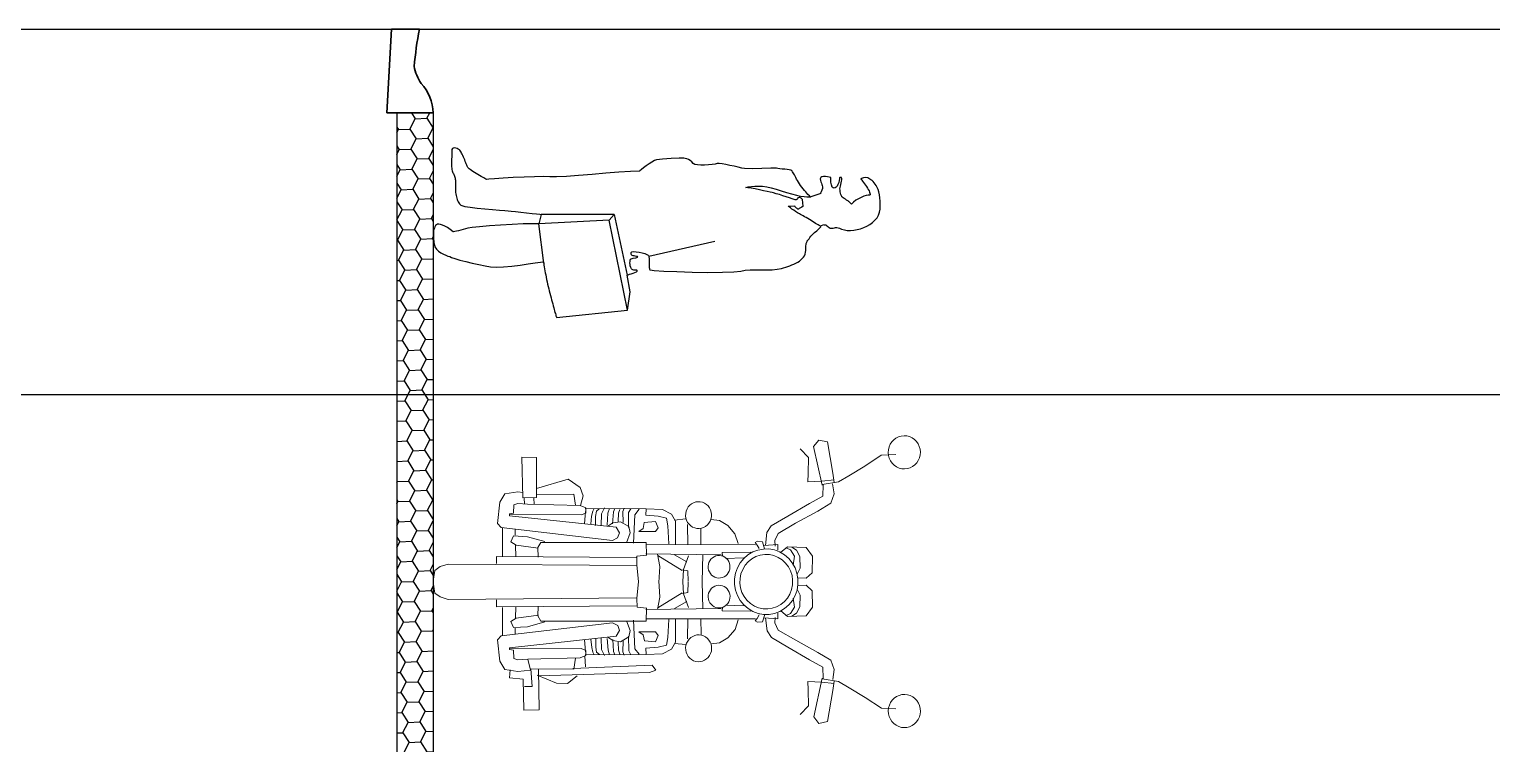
# Model space of a CAD drawing. Header units: inches. Extents: x 6322 to 85903, y -36042 to 7673.
# Drawn here: x 69972.5 to 70314.2, y -3664.1 to -3497.2 of the extents above; entities that cross this region are included whole.
import ezdxf

# ---------------------------------------------------------------- set-up
doc = ezdxf.new("R2010")
doc.units = ezdxf.units.IN
doc.header["$LTSCALE"] = 10
doc.linetypes.add('Amconstr', pattern=[9999, 9999, 0])
doc.layers.add('1_BIKE', color=1, linetype='Continuous', lineweight=0)
for name, color, linetype in [('1_HATCH', 8, 'Continuous'), ('1_LINE', 4, 'Continuous'), ('1_MAN', 7, 'Continuous'), ('CKS_PROPERTY LINE', 5, 'Continuous'), ('MS GATE', 1, 'Continuous')]:
    doc.layers.add(name, color=color, linetype=linetype)

# ---------------------------------------------------------------- blocks, each defined once
blk = doc.blocks.new('Mann15')
at = {"layer": '1_MAN'}
for p, q in [((304.24, 37.72), (303.71, 36.52)), ((317.06, 36.66), (315.59, 32.52)), ((291.38, -33.69), (297.55, -6.71)), ((269.31, -42.33), (276.83, -41.23)), ((276.83, -41.23), (283.62, -42.54)), ((308.47, -47.81), (308.47, -77.69)), ((306.13, -49.9), (304.56, -78.54)), ((288.47, -76.57), (304.56, -78.54))]:
    blk.add_line(p, q, dxfattribs=at)
at = {"layer": '1_MAN', "linetype": 'Continuous'}
for points in [[(304.18, 37.96), (304.24, 38.33), (304.16, 38.7), (303.95, 39.03), (303.66, 39.37), (303.36, 39.68), (303.1, 40.05), (302.89, 40.42), (302.81, 40.85), (302.82, 41.27), (302.86, 41.73), (302.97, 42.21), (303.04, 42.69), (303.05, 43.21), (302.97, 43.7), (302.77, 44.22), (302.37, 45.16), (302.09, 46.26), (301.94, 47.48), (301.94, 48.75), (302.03, 50.08), (302.27, 51.44), (302.61, 52.83), (303.06, 54.18), (303.64, 55.47), (304.34, 56.67), (305.15, 57.8), (306.05, 58.78), (307.04, 59.61), (308.15, 60.25), (309.34, 60.67), (310.65, 60.85), (312.35, 60.91), (313.89, 60.87), (315.28, 60.78), (316.52, 60.6), (317.64, 60.36), (318.6, 60.06), (319.47, 59.71), (320.22, 59.33), (320.88, 58.92), (321.41, 58.48), (321.89, 58.05), (322.3, 57.58), (322.62, 57.12), (322.92, 56.69), (323.15, 56.26), (323.35, 55.83), (323.48, 54.98), (323.34, 54.04), (323.11, 53.29), (322.98, 52.99), (322.92, 53.05), (322.71, 53.21), (322.42, 53.42), (322, 53.74), (321.52, 54.11), (320.99, 54.49), (320.42, 54.9), (319.82, 55.3), (319.23, 55.68), (318.63, 56.06), (318.09, 56.35), (317.58, 56.6), (317.13, 56.73), (316.77, 56.8), (316.49, 56.75), (316.34, 56.54)], [(316.34, 56.54), (316.32, 55.93), (316.15, 55.12), (315.86, 54.19), (315.41, 53.13), (314.87, 52.06), (314.24, 51.01), (313.49, 50.06), (312.68, 49.23), (312.85, 48.98), (313.03, 48.8), (313.21, 48.64), (313.33, 48.49), (313.45, 48.36), (313.57, 48.27), (313.65, 48.14), (313.71, 48.05), (313.8, 47.93), (314, 47.62), (314.3, 47.19), (314.62, 46.73), (314.97, 46.23), (315.27, 45.8), (315.5, 45.46), (315.65, 45.28), (315.8, 45.21), (316.1, 45.06), (316.55, 44.89), (317.12, 44.73), (317.72, 44.56), (318.33, 44.49), (318.9, 44.44), (319.42, 44.55), (320, 44.72), (320.67, 44.89), (321.37, 45.02), (322.04, 45.13), (322.65, 45.17), (323.1, 45.19), (323.44, 45.16), (323.53, 45.09), (323.52, 44.88), (323.52, 44.73), (323.51, 44.61), (323.51, 44.46), (323.48, 44.4), (323.39, 44.34), (323.23, 44.31), (323.05, 44.29), (322.87, 44.26), (322.66, 44.23), (322.47, 44.21), (322.29, 44.18), (321.44, 43.96), (320.67, 43.64), (320.03, 43.33), (319.57, 42.97), (319.25, 42.56), (319.15, 42.16), (319.26, 41.74), (319.62, 41.34), (319.8, 41.21), (320.13, 41.11), (320.55, 40.98), (321.06, 40.88), (321.64, 40.8), (322.24, 40.76), (322.85, 40.74), (323.49, 40.79), (323.6, 40.61), (323.74, 40.12), (323.85, 39.39), (323.92, 38.6), (323.9, 37.78), (323.76, 37.09), (323.48, 36.61), (323.02, 36.44), (322.32, 36.51), (321.75, 36.68), (321.21, 36.87), (320.7, 37.07), (320.22, 37.23), (319.67, 37.3), (319.1, 37.29), (318.4, 37.12), (317.72, 36.83), (317.17, 36.53)], [(303.62, 36.53), (303.74, 36.28), (303.92, 35.95), (304.16, 35.52), (304.47, 35.04), (304.8, 34.49), (305.16, 33.92), (305.53, 33.28), (305.92, 32.65), (306.35, 31.98), (306.74, 31.31), (307.13, 30.68), (307.5, 30.04), (307.86, 29.43), (308.16, 28.89), (308.47, 28.37), (308.68, 27.95), (309.1, 27.16), (309.62, 26.34), (310.13, 25.55), (310.65, 24.86), (311.1, 24.22), (311.5, 23.74), (311.74, 23.43), (311.83, 23.31), (311.92, 25.86), (311.86, 25.92), (311.68, 26.04), (311.44, 26.25), (311.19, 26.52), (310.95, 26.8), (310.77, 27.1), (310.71, 27.37), (310.77, 27.65), (310.95, 27.89), (311.1, 28.19), (311.29, 28.46), (311.47, 28.77), (311.62, 29.04), (311.74, 29.25), (311.8, 29.37), (311.83, 29.43), (314.56, 29.22), (314.59, 29.19), (314.71, 29.07), (314.86, 28.89), (315.04, 28.65), (315.19, 28.37), (315.32, 28.1), (315.35, 27.8), (315.29, 27.52), (315.17, 27.31), (314.98, 27.16), (314.8, 27.04), (314.65, 26.95), (314.53, 26.8), (314.44, 26.59), (314.47, 26.22), (314.56, 25.74), (314.8, 24.95), (315.17, 23.83), (315.59, 22.52), (316.07, 21.1), (316.53, 19.71), (316.92, 18.43), (317.26, 17.37), (317.41, 16.71), (317.56, 15.95), (317.8, 14.74), (318.13, 13.22), (318.5, 11.52), (318.86, 9.8), (319.17, 8.19), (319.38, 6.86), (319.5, 5.95), (319.68, 7.01), (319.83, 8.25), (319.95, 9.61), (320.01, 11.13), (319.95, 12.77), (319.74, 14.55), (319.35, 16.4), (318.77, 18.37), (318.07, 20.43), (317.44, 22.58), (316.86, 24.68), (316.35, 26.65), (315.95, 28.37), (315.71, 29.83), (315.59, 30.89), (315.62, 31.43), (315.65, 31.74), (315.59, 32.01), (315.53, 32.25), (315.5, 32.37), (315.62, 32.31), (315.98, 32.01), (316.62, 31.4), (317.62, 30.46), (318.26, 29.92), (318.89, 29.37), (319.56, 28.89), (320.26, 28.4), (320.92, 27.95), (321.62, 27.52), (322.29, 27.13), (322.92, 26.77), (323.53, 26.43), (324.1, 26.1), (324.62, 25.83), (325.1, 25.55), (325.5, 25.34), (325.83, 25.13), (326.1, 24.95), (326.26, 24.8), (326.47, 24.37), (326.62, 23.71), (326.77, 22.86), (326.89, 21.89), (326.98, 20.89), (327.07, 19.95), (327.16, 19.13), (327.29, 18.49), (327.35, 16.28), (327.19, 12.52), (327.07, 8.52), (327.19, 5.52), (327.41, 4.31), (327.74, 2.83), (328.1, 1.19), (328.47, -0.54), (328.8, -2.17), (329.07, -3.69), (329.22, -4.9), (329.19, -5.72), (329.04, -6.57), (328.89, -7.78), (328.71, -9.27), (328.62, -10.84), (328.56, -12.42), (328.65, -13.81), (328.89, -14.87), (329.29, -15.51), (329.95, -16.08), (330.47, -16.75), (330.86, -17.48), (331.13, -18.17), (331.32, -18.81), (331.44, -19.33), (331.5, -19.69), (331.5, -19.81), (331.44, -21.24), (331.29, -24.48), (331.07, -28.09), (330.77, -30.54), (330.44, -31.39), (329.86, -32.45), (329.1, -33.57), (328.29, -34.75), (327.5, -35.81), (326.8, -36.69), (326.32, -37.3), (326.13, -37.51), (326.01, -41.18), (325.71, -45.87), (325.29, -51.21), (324.83, -56.84), (324.38, -62.33), (324.01, -67.3), (323.8, -71.36), (323.83, -74.12), (323.92, -76.75), (323.83, -80.39), (323.68, -84.63), (323.47, -89.03), (323.23, -93.21), (322.98, -96.69), (322.83, -99.09), (322.77, -100), (322.8, -100.09), (322.92, -100.3), (323.13, -100.63), (323.38, -101.09), (323.68, -101.63), (324.01, -102.24), (324.41, -102.88), (324.8, -103.54), (325.19, -104.24), (325.62, -104.91), (326.01, -105.54), (326.41, -106.12), (326.77, -106.63), (327.1, -107.06), (327.38, -107.39), (327.62, -107.57), (327.86, -107.69), (328.19, -107.88), (328.59, -108.03), (329.07, -108.24), (329.59, -108.45), (330.13, -108.66), (330.71, -108.91), (331.32, -109.15), (331.89, -109.39), (332.47, -109.66), (333.01, -109.91), (333.53, -110.15), (333.95, -110.39), (334.35, -110.63), (334.65, -110.85), (334.86, -111.06), (335.16, -111.51), (335.41, -112.03), (335.56, -112.57), (335.62, -113.09), (335.56, -113.57), (335.35, -113.94), (334.95, -114.18), (334.35, -114.21), (333.95, -114.18), (333.5, -114.18), (332.95, -114.18), (332.41, -114.18), (331.8, -114.21), (331.16, -114.24), (330.5, -114.24), (329.83, -114.27), (329.19, -114.27), (328.53, -114.24), (327.92, -114.24), (327.32, -114.18), (326.77, -114.12), (326.29, -114), (325.86, -113.88), (325.5, -113.69), (325.16, -113.51), (324.83, -113.33), (324.44, -113.18), (324.07, -113.06), (323.65, -112.97), (323.26, -112.85), (322.83, -112.79), (322.44, -112.73), (322.01, -112.66), (321.62, -112.63), (321.23, -112.6), (320.86, -112.6), (320.53, -112.6), (320.2, -112.6), (319.89, -112.6), (319.62, -112.63), (319.1, -112.66), (318.53, -112.66), (317.98, -112.63), (317.38, -112.6), (316.8, -112.51), (316.23, -112.42), (315.68, -112.3), (315.1, -112.15), (314.59, -112), (314.07, -111.79), (313.62, -111.57), (313.19, -111.33), (312.83, -111.06), (312.5, -110.75), (312.23, -110.42), (312.04, -110.09), (311.71, -108.82), (311.38, -106.63), (311.04, -103.82), (310.74, -100.69), (310.47, -97.57), (310.23, -94.72), (310.04, -92.48), (309.92, -91.15), (309.8, -89.97), (309.62, -88.18), (309.38, -85.97), (309.1, -83.63), (308.86, -81.39), (308.68, -79.51), (308.53, -78.18), (308.47, -77.69), (304.56, -78.54), (304.62, -81.27), (304.56, -85.06), (304.35, -89.51), (304.07, -94.24), (303.74, -98.81), (303.38, -102.85), (303.04, -105.88), (302.77, -107.57), (302.53, -108.51), (302.28, -109.48), (302.04, -110.48), (301.8, -111.45), (301.62, -112.3), (301.47, -112.97), (301.35, -113.42), (301.31, -113.57), (302.25, -114.79), (303.04, -115.94), (303.65, -116.97), (304.1, -117.91), (304.38, -118.73), (304.5, -119.42), (304.47, -120), (304.25, -120.42), (303.89, -120.79), (303.44, -121.06), (302.89, -121.3), (302.32, -121.48), (301.68, -121.6), (300.98, -121.67), (300.28, -121.7), (299.59, -121.7), (298.89, -121.67), (298.19, -121.63), (297.56, -121.54), (296.92, -121.45), (296.38, -121.36), (295.89, -121.27), (295.5, -121.15), (295.19, -121.06), (294.22, -120.48), (293.41, -119.67), (292.74, -118.66), (292.16, -117.6), (291.74, -116.6), (291.44, -115.76), (291.25, -115.15), (291.19, -114.94), (290.86, -114.33), (290.37, -112.91), (289.8, -110.88), (289.16, -108.45), (288.53, -105.79), (287.92, -103.09), (287.38, -100.54), (286.98, -98.33), (286.83, -95.97), (286.98, -93), (287.28, -89.66), (287.74, -86.21), (288.22, -82.94), (288.65, -80.09), (288.98, -77.91), (289.1, -76.63), (288.47, -76.57), (287.77, -76.51), (287.04, -76.39), (286.25, -76.3), (285.44, -76.15), (284.59, -76), (283.71, -75.81), (282.8, -75.63), (281.89, -75.45), (280.95, -75.24), (280.01, -75.03), (279.04, -74.78), (278.1, -74.57), (277.16, -74.33), (276.22, -74.09), (275.28, -73.84), (274.4, -73.6), (273.53, -73.39), (272.68, -73.15), (271.86, -72.93), (271.07, -72.72), (270.34, -72.51), (269.65, -72.33), (269.01, -72.15), (268.43, -72), (267.92, -71.84), (267.46, -71.69), (267.07, -71.6), (266.77, -71.51), (266.56, -71.45), (266.43, -71.39), (266.37, -71.39), (269.31, -42.33), (306.13, -49.9), (308.47, -47.81), (283.62, -42.54), (283.8, -42.15), (283.98, -41.54), (284.19, -40.81), (284.41, -40.02), (284.65, -39.3), (284.92, -38.72), (285.22, -38.42), (285.53, -38.45), (285.65, -38.6), (285.68, -38.84), (285.68, -39.14), (285.68, -39.48), (285.71, -39.84), (285.77, -40.17), (285.95, -40.48), (286.25, -40.75), (286.8, -41.02), (287.41, -41.21), (288.04, -41.33), (288.68, -41.36), (289.22, -41.33), (289.74, -41.24), (290.1, -41.08), (290.35, -40.87), (290.59, -40.05), (290.77, -38.96), (290.95, -38.2), (291.19, -38.33), (291.31, -38.75), (291.41, -39.21), (291.47, -39.69), (291.56, -40.11), (291.71, -40.48), (291.95, -40.75), (292.35, -40.9), (292.89, -40.87), (293.19, -40.54), (293.28, -39.81), (293.22, -38.81), (293.04, -37.63), (292.77, -36.42), (292.47, -35.33), (292.13, -34.45), (291.83, -33.93), (291.65, -33.81), (291.38, -33.69), (291.04, -33.63), (290.65, -33.57), (290.19, -33.54), (289.71, -33.54), (289.19, -33.51), (288.68, -33.51), (288.16, -33.51), (287.68, -33.51), (287.19, -33.48), (286.77, -33.45), (286.41, -33.42), (286.1, -33.33), (285.86, -33.24), (285.74, -33.08), (285.56, -31.42), (285.31, -27.57), (285.07, -22.14), (284.89, -15.9), (284.77, -9.48), (284.8, -3.57), (284.95, 1.13), (285.31, 3.95), (285.68, 5.77), (285.83, 7.8), (285.86, 9.98), (285.83, 12.28), (285.8, 14.55), (285.86, 16.74), (286.01, 18.77), (286.37, 20.58), (286.62, 21.43), (286.89, 22.28), (287.16, 23.13), (287.47, 24.01), (287.8, 24.83), (288.13, 25.65), (288.53, 26.43), (288.95, 27.19), (289.41, 27.89), (289.89, 28.49), (290.41, 29.07), (290.98, 29.55), (291.59, 29.92), (292.25, 30.22), (292.98, 30.4), (293.74, 30.46), (294.47, 30.46), (295.1, 30.49), (295.65, 30.56), (296.13, 30.62), (296.53, 30.68), (296.86, 30.77), (297.13, 30.89), (297.38, 31.01), (297.59, 31.13), (297.8, 31.25), (297.95, 31.4), (298.13, 31.52), (298.32, 31.68), (298.5, 31.86), (298.74, 32.01), (298.98, 32.16), (299.59, 32.62), (300.28, 33.31), (301.01, 34.1), (301.74, 34.95), (302.41, 35.71), (302.95, 36.28), (303.38, 36.59), (303.62, 36.53)]]:
    blk.add_lwpolyline(points, dxfattribs=at)
blk = doc.blocks.new('A$C4BD675BE')
at = {"layer": '1_BIKE', "linetype": 'Continuous'}
for p, q in [((16.7, 1413.9), (10.8, 1408)), ((23.6, 1418.7), (16.7, 1413.9)), ((31.2, 1422.3), (23.6, 1418.7)), ((39.3, 1424.6), (31.2, 1422.3)), ((47.7, 1425.4), (39.3, 1424.6)), ((56.2, 1424.8), (47.7, 1425.4)), ((64.4, 1422.9), (56.2, 1424.8)), ((72.1, 1419.5), (64.4, 1422.9)), ((79.1, 1414.9), (72.1, 1419.5)), ((85.2, 1409.2), (79.1, 1414.9)), ((768.6, 1408.9), (774.7, 1414.6)), ((774.7, 1414.6), (781.7, 1419.1)), ((781.7, 1419.1), (789.4, 1422.5)), ((789.4, 1422.5), (797.6, 1424.5)), ((797.6, 1424.5), (806.1, 1425)), ((806.1, 1425), (814.5, 1424.2)), ((814.5, 1424.2), (822.6, 1421.9)), ((822.6, 1421.9), (830.3, 1418.3)), ((830.3, 1418.3), (837.1, 1413.5)), ((837.1, 1413.5), (843, 1407.6)), ((0.6, 1385.8), (0, 1377.6)), ((0, 1377.6), (0.9, 1369.4)), ((2.6, 1393.7), (0.6, 1385.8)), ((0.9, 1369.4), (3.2, 1361.6)), ((6.1, 1401.2), (2.6, 1393.7)), ((10.8, 1408), (6.1, 1401.2)), ((90.2, 1402.6), (85.2, 1409.2)), ((93.9, 1395.2), (90.2, 1402.6)), ((96.2, 1387.3), (93.9, 1395.2)), ((94.4, 1363), (96.5, 1371)), ((97.1, 1379.2), (96.2, 1387.3)), ((96.5, 1371), (97.1, 1379.2)), ((756.7, 1378.8), (757.6, 1387)), ((757.3, 1370.6), (756.7, 1378.8)), ((759.4, 1362.7), (757.3, 1370.6)), ((757.6, 1387), (759.9, 1394.9)), ((759.9, 1394.9), (763.6, 1402.2)), ((763.6, 1402.2), (768.6, 1408.9)), ((843, 1407.6), (847.7, 1400.8)), ((847.7, 1400.8), (851.2, 1393.3)), ((852.9, 1369), (850.6, 1361.1)), ((851.2, 1393.3), (853.2, 1385.3)), ((853.8, 1377.2), (852.9, 1369)), ((853.2, 1385.3), (853.8, 1377.2)), ((3.2, 1361.6), (6.9, 1354.2)), ((6.9, 1354.2), (11.9, 1347.5)), ((11.9, 1347.5), (18, 1341.8)), ((18, 1341.8), (25, 1337.3)), ((25, 1337.3), (32.7, 1333.9)), ((32.7, 1333.9), (40.9, 1331.9)), ((40.9, 1331.9), (49.4, 1331.3)), ((49.4, 1331.3), (57.8, 1332.2)), ((55, 1353.5), (57, 1311.1)), ((57.8, 1332.2), (65.9, 1334.4)), ((65.9, 1334.4), (73.5, 1338)), ((73.5, 1338), (80.4, 1342.8)), ((80.4, 1342.8), (86.3, 1348.7)), ((86.3, 1348.7), (91, 1355.5)), ((91, 1355.5), (94.4, 1363)), ((762.8, 1355.2), (759.4, 1362.7)), ((767.5, 1348.4), (762.8, 1355.2)), ((773.4, 1342.5), (767.5, 1348.4)), ((780.3, 1337.7), (773.4, 1342.5)), ((787.9, 1334.1), (780.3, 1337.7)), ((796, 1331.8), (787.9, 1334.1)), ((804.4, 1330.9), (796, 1331.8)), ((798.8, 1353.1), (796.8, 1310.7)), ((812.9, 1331.5), (804.4, 1330.9)), ((821.1, 1333.5), (812.9, 1331.5)), ((828.8, 1336.8), (821.1, 1333.5)), ((835.8, 1341.4), (828.8, 1336.8)), ((841.9, 1347.1), (835.8, 1341.4)), ((846.9, 1353.7), (841.9, 1347.1)), ((850.6, 1361.1), (846.9, 1353.7)), ((57, 1311.1), (88.6, 1263.3)), ((796.8, 1310.7), (765.2, 1262.9)), ((88.6, 1263.3), (116.8, 1216.6)), ((765.2, 1262.9), (737, 1216.2)), ((116.8, 1216.6), (135.3, 1185.8)), ((737, 1216.2), (718.5, 1185.5)), ((109, 1168.9), (18.2, 1153.4)), ((136.3, 1173.1), (109, 1168.9)), ((128.7, 1173.1), (132.9, 1137)), ((135.3, 1185.8), (142.8, 1138.1)), ((140.7, 1168.8), (170.2, 1172.9)), ((170.2, 1172.9), (197.5, 1163.3)), ((197.5, 1163.3), (220.3, 1125)), ((656.3, 1163), (633.5, 1124.8)), ((683.6, 1172.6), (656.3, 1163)), ((713.1, 1168.5), (683.6, 1172.6)), ((718.5, 1185.5), (711.1, 1137.8)), ((717.5, 1172.7), (744.8, 1168.6)), ((725.1, 1172.8), (720.9, 1136.7)), ((744.8, 1168.6), (835.6, 1153)), ((18.2, 1153.4), (12.6, 1128)), ((12.6, 1128), (31.2, 1113.1)), ((31.2, 1113.1), (144.9, 1138.1)), ((132.9, 1137), (134.9, 1095.7)), ((143.9, 1141.2), (176.6, 1140.1)), ((176.6, 1140.1), (198.4, 1100.8)), ((220.3, 1125), (256.1, 1060.3)), ((633.5, 1124.8), (597.7, 1060.1)), ((677.2, 1139.8), (655.4, 1100.5)), ((709.9, 1140.9), (677.2, 1139.8)), ((822.6, 1112.7), (708.9, 1137.8)), ((720.9, 1136.7), (718.9, 1095.4)), ((841.2, 1127.6), (822.6, 1112.7)), ((835.6, 1153), (841.2, 1127.6)), ((63.9, 1098.1), (38.7, 1073.9)), ((110.9, 1096.9), (63.9, 1098.1)), ((134.9, 1095.7), (110.9, 1096.9)), ((198.4, 1100.8), (235.3, 1037.1)), ((327.3, 1090.7), (324.9, 1036.7)), ((352.5, 1109.7), (327.3, 1090.7)), ((353.5, 1072.6), (334.9, 1063.1)), ((400.6, 1108.4), (352.5, 1109.7)), ((387.4, 1073.5), (353.5, 1072.6)), ((404.8, 1065), (387.4, 1073.5)), ((417, 1091.4), (400.6, 1108.4)), ((415.8, 1067.1), (417, 1091.4)), ((436.9, 1091.4), (453.2, 1108.4)), ((438, 1067), (436.9, 1091.4)), ((449, 1065), (466.4, 1073.5)), ((453.2, 1108.4), (501.3, 1109.6)), ((466.4, 1073.5), (500.3, 1072.5)), ((500.3, 1072.5), (518.9, 1063)), ((501.3, 1109.6), (526.5, 1090.6)), ((526.5, 1090.6), (528.9, 1036.6)), ((655.4, 1100.5), (618.5, 1036.9)), ((718.9, 1095.4), (742.9, 1096.5)), ((742.9, 1096.5), (789.9, 1097.7)), ((789.9, 1097.7), (815.1, 1073.5)), ((235.3, 1037.1), (263.5, 989.3)), ((256.1, 1060.3), (285.5, 1009.3)), ((324.9, 1036.7), (341.2, 1016.5)), ((334.9, 1063.1), (326.1, 1049.4)), ((333.7, 1045.1), (329.3, 1034.6)), ((352.3, 1056.7), (333.7, 1045.1)), ((348.4, 1027.9), (340, 1013.8)), ((359.1, 1040.3), (348.4, 1027.9)), ((378.6, 1053.4), (352.3, 1056.7)), ((372, 1050.7), (359.1, 1040.3)), ((360.1, 1016.6), (368.6, 1027.2)), ((368.6, 1027.2), (379, 1036.2)), ((386.5, 1058.7), (372, 1050.7)), ((379, 1036.2), (390.8, 1043.3)), ((402.2, 1064.2), (386.5, 1058.7)), ((390.8, 1043.3), (403.7, 1048.3)), ((418.7, 1067), (402.2, 1064.2)), ((403.7, 1048.3), (417.3, 1051.1)), ((417.3, 1051.1), (431.2, 1051.5)), ((435.4, 1067), (418.7, 1067)), ((431.2, 1051.5), (445, 1049.6)), ((451.9, 1064.1), (435.4, 1067)), ((445, 1049.6), (458.2, 1045.4)), ((467.6, 1058.5), (451.9, 1064.1)), ((458.2, 1045.4), (470.5, 1039.1)), ((482.1, 1050.4), (467.6, 1058.5)), ((470.5, 1039.1), (481.4, 1030.7)), ((475.3, 1053.4), (501.5, 1056.6)), ((481.4, 1030.7), (490.7, 1020.7)), ((494.9, 1039.9), (482.1, 1050.4)), ((505.6, 1027.5), (494.9, 1039.9)), ((501.5, 1056.6), (520.1, 1045)), ((514, 1013.4), (505.6, 1027.5)), ((528.9, 1036.6), (512.6, 1016.4)), ((518.9, 1063), (527.7, 1049.3)), ((520.1, 1045), (524.5, 1034.5)), ((597.7, 1060.1), (568.3, 1009.2)), ((618.5, 1036.9), (590.3, 989.1)), ((263.5, 989.3), (283.2, 976.5)), ((285.5, 1009.3), (306.2, 999.7)), ((306.2, 999.7), (322.6, 1000.7)), ((334.7, 1008.1), (318.3, 1008.1)), ((318.3, 1008.1), (321.4, 966.8)), ((334.2, 998.6), (331.3, 982.7)), ((340, 1013.8), (334.2, 998.6)), ((347.2, 978.6), (349.2, 991.9)), ((349.2, 991.9), (353.5, 1004.7)), ((353.5, 1004.7), (360.1, 1016.6)), ((490.7, 1020.7), (498.1, 1009.3)), ((498.1, 1009.3), (503.3, 996.8)), ((503.3, 996.8), (506.1, 983.6)), ((519.7, 998.2), (514, 1013.4)), ((519.1, 1008), (535.5, 1008)), ((522.6, 982.2), (519.7, 998.2)), ((547.6, 999.6), (531.2, 1000.6)), ((535.5, 1008), (532.4, 966.7)), ((568.3, 1009.2), (547.6, 999.6)), ((590.3, 989.1), (570.6, 976.3)), ((283.2, 976.5), (321.4, 972.1)), ((309.9, 963.4), (308.7, 948.6)), ((308.7, 948.6), (312, 942.2)), ((330.7, 969.7), (309.9, 963.4)), ((312, 942.2), (319.7, 947.5)), ((318.6, 943.2), (318.5, 621.7)), ((319.7, 947.5), (329.5, 953.8)), ((331.3, 982.7), (331.3, 966.4)), ((331.3, 966.4), (334.1, 950.5)), ((334.1, 950.5), (339.8, 935.2)), ((347.7, 965.1), (347.2, 978.6)), ((350.6, 951.9), (347.7, 965.1)), ((355.7, 939.4), (350.6, 951.9)), ((500.3, 943.9), (493.7, 932.1)), ((504.6, 956.7), (500.3, 943.9)), ((506.6, 970.1), (504.6, 956.7)), ((506.1, 983.6), (506.6, 970.1)), ((513.8, 934.8), (519.6, 950)), ((519.6, 950), (522.5, 966)), ((522.5, 966), (522.6, 982.2)), ((523.1, 969.6), (543.9, 963.3)), ((534.1, 947.4), (524.3, 953.7)), ((570.6, 976.3), (532.4, 972)), ((541.8, 942.1), (534.1, 947.4)), ((535.2, 943.1), (535.3, 621.6)), ((545.1, 948.5), (541.8, 942.1)), ((543.9, 963.3), (545.1, 948.5)), ((339.8, 935.2), (348.2, 921.1)), ((340.4, 929.4), (341.2, 845.7)), ((348.2, 921.1), (358.9, 908.7)), ((363.1, 927.9), (355.7, 939.4)), ((356.7, 909.2), (358.7, 855.2)), ((358.9, 908.7), (371.7, 898.2)), ((372.4, 917.9), (363.1, 927.9)), ((383.3, 909.6), (372.4, 917.9)), ((395.6, 903.2), (383.3, 909.6)), ((408.8, 899), (395.6, 903.2)), ((422.6, 897.1), (408.8, 899)), ((450.1, 900.3), (436.5, 897.5)), ((463, 905.3), (450.1, 900.3)), ((474.8, 912.5), (463, 905.3)), ((485.2, 921.4), (474.8, 912.5)), ((481.8, 898), (494.7, 908.4)), ((493.7, 932.1), (485.2, 921.4)), ((494.7, 908.4), (505.4, 920.8)), ((497.1, 909.1), (495.1, 855.1)), ((505.4, 920.8), (513.8, 934.8)), ((513.4, 929.3), (512.6, 845.6)), ((262.5, 861.9), (248.2, 837.6)), ((286.6, 883), (262.5, 861.9)), ((315.1, 892.4), (286.6, 883)), ((358.9, 858), (355.3, 853.5)), ((363.1, 861.7), (358.9, 858)), ((368, 864.7), (363.1, 861.7)), ((373.3, 866.9), (368, 864.7)), ((371.7, 898.2), (386.2, 890.1)), ((379, 868.1), (373.3, 866.9)), ((384.7, 868.3), (379, 868.1)), ((390.4, 867.5), (384.7, 868.3)), ((386.2, 890.1), (401.9, 884.5)), ((395.9, 865.8), (390.4, 867.5)), ((401, 863.3), (395.9, 865.8)), ((405.6, 859.8), (401, 863.3)), ((401.9, 884.5), (418.4, 881.7)), ((409.5, 855.7), (405.6, 859.8)), ((412.6, 851), (409.5, 855.7)), ((418.4, 881.7), (435.1, 881.6)), ((436.5, 897.5), (422.6, 897.1)), ((435.1, 881.6), (451.6, 884.4)), ((441.2, 851), (444.3, 855.7)), ((444.3, 855.7), (448.2, 859.8)), ((448.2, 859.8), (452.8, 863.2)), ((451.6, 884.4), (467.3, 889.9)), ((452.8, 863.2), (457.9, 865.8)), ((457.9, 865.8), (463.4, 867.5)), ((463.4, 867.5), (469.1, 868.2)), ((467.3, 889.9), (481.8, 898)), ((469.1, 868.2), (474.8, 868)), ((474.8, 868), (480.5, 866.8)), ((480.5, 866.8), (485.8, 864.7)), ((485.8, 864.7), (490.7, 861.7)), ((490.7, 861.7), (494.9, 857.9)), ((494.9, 857.9), (498.5, 853.5)), ((538.7, 892.3), (567.2, 882.8)), ((567.2, 882.8), (591.3, 861.7)), ((591.3, 861.7), (605.6, 837.4)), ((223.5, 813.6), (217, 811.6)), ((230.3, 814.5), (223.5, 813.6)), ((237.1, 814.2), (230.3, 814.5)), ((243.8, 812.8), (237.1, 814.2)), ((248.2, 837.6), (244.8, 813.2)), ((341.2, 845.7), (352.1, 846.7)), ((348.8, 842.5), (345.8, 622.2)), ((350.9, 843.3), (350.2, 837.7)), ((350.2, 837.7), (350.4, 832.2)), ((350.4, 832.2), (351.6, 826.7)), ((352.7, 848.6), (350.9, 843.3)), ((351.6, 826.7), (353.8, 821.5)), ((355.3, 853.5), (352.7, 848.6)), ((353.8, 821.5), (356.9, 816.8)), ((356.9, 816.8), (360.8, 812.7)), ((403.3, 810.8), (407.6, 814.5)), ((407.6, 814.5), (411.1, 819)), ((411.1, 819), (413.8, 823.9)), ((414.8, 845.8), (412.6, 851)), ((413.8, 823.9), (415.5, 829.2)), ((416, 840.4), (414.8, 845.8)), ((415.5, 829.2), (416.3, 834.8)), ((416.3, 834.8), (416, 840.4)), ((437.5, 834.8), (437.8, 840.3)), ((438.3, 829.2), (437.5, 834.8)), ((437.8, 840.3), (439, 845.8)), ((440.1, 823.9), (438.3, 829.2)), ((439, 845.8), (441.2, 851)), ((442.7, 818.9), (440.1, 823.9)), ((446.2, 814.5), (442.7, 818.9)), ((450.5, 810.7), (446.2, 814.5)), ((496.9, 816.7), (493, 812.6)), ((500, 821.4), (496.9, 816.7)), ((498.5, 853.5), (501.1, 848.5)), ((502.2, 826.6), (500, 821.4)), ((501.1, 848.5), (502.9, 843.2)), ((512.6, 845.6), (501.7, 846.6)), ((503.4, 832.1), (502.2, 826.6)), ((502.9, 843.2), (503.6, 837.7)), ((503.6, 837.7), (503.4, 832.1)), ((505, 842.4), (508, 622.1)), ((605.6, 837.4), (609, 813.1)), ((610, 812.6), (616.7, 814)), ((616.7, 814), (623.5, 814.3)), ((623.5, 814.3), (630.3, 813.4)), ((630.3, 813.4), (636.8, 811.4)), ((193.2, 781.4), (192.9, 774.7)), ((192.9, 774.7), (193.8, 768.2)), ((194.7, 787.8), (193.2, 781.4)), ((197.3, 794), (194.7, 787.8)), ((200.9, 799.6), (197.3, 794)), ((205.5, 804.5), (200.9, 799.6)), ((211, 808.5), (205.5, 804.5)), ((217, 811.6), (211, 808.5)), ((250.2, 810.3), (243.8, 812.8)), ((255.9, 806.7), (250.2, 810.3)), ((261, 802.2), (255.9, 806.7)), ((265.2, 797), (261, 802.2)), ((268.3, 791.1), (265.2, 797)), ((270.4, 784.8), (268.3, 791.1)), ((269.6, 765.1), (271.1, 771.6)), ((271.3, 778.2), (270.4, 784.8)), ((271.1, 771.6), (271.3, 778.2)), ((319.1, 783.3), (272.1, 783.5)), ((427.3, 787.1), (347.5, 788.5)), ((360.8, 812.7), (365.4, 809.3)), ((365.4, 809.3), (370.5, 806.7)), ((370.5, 806.7), (376, 805)), ((376, 805), (381.7, 804.2)), ((381.7, 804.2), (387.5, 804.5)), ((387.5, 804.5), (393.1, 805.7)), ((393.1, 805.7), (398.4, 807.8)), ((398.4, 807.8), (403.3, 810.8)), ((426.5, 787.1), (506.3, 788.4)), ((455.4, 807.8), (450.5, 810.7)), ((460.7, 805.6), (455.4, 807.8)), ((466.3, 804.4), (460.7, 805.6)), ((472.1, 804.2), (466.3, 804.4)), ((477.8, 804.9), (472.1, 804.2)), ((483.3, 806.6), (477.8, 804.9)), ((488.4, 809.2), (483.3, 806.6)), ((493, 812.6), (488.4, 809.2)), ((534.7, 783.2), (581.7, 783.3)), ((582.5, 778.1), (583.4, 784.6)), ((582.7, 771.4), (582.5, 778.1)), ((584.2, 765), (582.7, 771.4)), ((583.4, 784.6), (585.5, 791)), ((585.5, 791), (588.6, 796.8)), ((588.6, 796.8), (592.8, 802.1)), ((592.8, 802.1), (597.9, 806.5)), ((597.9, 806.5), (603.6, 810.1)), ((603.6, 810.1), (610, 812.6)), ((636.8, 811.4), (642.8, 808.3)), ((642.8, 808.3), (648.3, 804.2)), ((648.3, 804.2), (652.9, 799.3)), ((652.9, 799.3), (656.5, 793.7)), ((656.5, 793.7), (659.1, 787.6)), ((659.1, 787.6), (660.6, 781.1)), ((660.9, 774.5), (660, 767.9)), ((660.6, 781.1), (660.9, 774.5)), ((193.8, 768.2), (195.9, 761.8)), ((195.9, 761.8), (199.1, 756)), ((199.1, 756), (203.3, 750.7)), ((203.3, 750.7), (208.3, 746.3)), ((208.3, 746.3), (214.1, 742.7)), ((214.1, 742.7), (220.4, 740.2)), ((220.4, 740.2), (227.1, 738.8)), ((227.1, 738.8), (234, 738.5)), ((234, 738.5), (240.7, 739.4)), ((240.7, 739.4), (247.3, 741.4)), ((243.5, 738.6), (246.6, 705.7)), ((247.3, 741.4), (253.3, 744.5)), ((253.3, 744.5), (258.7, 748.5)), ((258.7, 748.5), (263.3, 753.4)), ((259.9, 744.3), (318.9, 745.1)), ((263.3, 753.4), (267, 759)), ((267, 759), (269.6, 765.1)), ((369.2, 741.8), (348.3, 705.8)), ((394.3, 727.9), (350.3, 657.1)), ((351.7, 747.1), (391, 732.1)), ((391, 732.1), (427.1, 729.9)), ((395.4, 744.8), (392.1, 729)), ((426, 745.8), (395.4, 744.8)), ((462.8, 732.1), (426.7, 729.9)), ((427.8, 745.8), (458.4, 744.8)), ((458.4, 744.8), (461.7, 728.9)), ((459.5, 727.9), (503.5, 657)), ((502.1, 747.1), (462.8, 732.1)), ((484.6, 741.7), (505.5, 705.8)), ((593.9, 744.2), (534.9, 745)), ((586.8, 758.8), (584.2, 765)), ((590.5, 753.2), (586.8, 758.8)), ((595.1, 748.3), (590.5, 753.2)), ((600.5, 744.3), (595.1, 748.3)), ((606.5, 741.2), (600.5, 744.3)), ((613.1, 739.2), (606.5, 741.2)), ((610.3, 738.4), (607.2, 705.5)), ((619.8, 738.3), (613.1, 739.2)), ((626.7, 738.6), (619.8, 738.3)), ((633.4, 740), (626.7, 738.6)), ((639.7, 742.5), (633.4, 740)), ((645.5, 746), (639.7, 742.5)), ((650.5, 750.5), (645.5, 746)), ((654.7, 755.7), (650.5, 750.5)), ((657.9, 761.6), (654.7, 755.7)), ((660, 767.9), (657.9, 761.6)), ((229.1, 697.3), (215.9, 670.9)), ((249.9, 708.9), (229.1, 697.3)), ((241.1, 682.4), (264, 686.6)), ((317.7, 708.6), (249.9, 708.9)), ((264, 686.6), (316.5, 689.5)), ((536.1, 708.5), (603.9, 708.7)), ((589.8, 686.4), (537.3, 689.4)), ((612.7, 682.2), (589.8, 686.4)), ((603.9, 708.7), (624.7, 697.1)), ((624.7, 697.1), (637.9, 670.7)), ((161.1, 633), (167.7, 650.9)), ((167.7, 650.9), (183, 640.3)), ((215.9, 670.9), (213.5, 623.2)), ((232.1, 622.1), (235.5, 658.1)), ((235.5, 658.1), (241.1, 682.4)), ((269.4, 658), (250.8, 650.6)), ((250.8, 650.6), (254, 617.8)), ((280.3, 650.5), (269.4, 658)), ((280.1, 601.8), (280.3, 650.5)), ((382, 662.8), (345.9, 656.6)), ((429, 660), (382, 662.8)), ((424.8, 660), (471.8, 662.8)), ((471.8, 662.8), (507.9, 656.5)), ((573.5, 650.3), (584.4, 657.8)), ((573.7, 601.6), (573.5, 650.3)), ((584.4, 657.8), (603, 650.4)), ((603, 650.4), (599.8, 617.6)), ((618.3, 657.9), (612.7, 682.2)), ((621.7, 621.9), (618.3, 657.9)), ((637.9, 670.7), (640.3, 623)), ((151.1, 308.9), (161.1, 633)), ((183, 640.3), (173.4, 408.3)), ((213.5, 622.7), (212.9, 444.7)), ((213.5, 623.2), (232.1, 622.1)), ((214.5, 602.6), (230.9, 589.8)), ((254, 617.8), (271.4, 614.5)), ((271.4, 614.5), (280.1, 601.8)), ((349.1, 623.7), (311.9, 622.8)), ((311.9, 622.8), (311.9, 314.6)), ((352.3, 596.2), (349.1, 624.8)), ((427.7, 600.1), (377.4, 596.1)), ((426.1, 600.1), (476.4, 596)), ((501.5, 596.1), (504.7, 624.7)), ((504.7, 623.7), (541.9, 622.7)), ((541.9, 622.7), (541.9, 314.4)), ((582.4, 614.4), (573.7, 601.6)), ((599.8, 617.6), (582.4, 614.4)), ((640.3, 623), (621.7, 621.9)), ((639.3, 602.3), (622.9, 589.6)), ((640.3, 622.5), (640.9, 444.5)), ((222, 554.9), (212.2, 559.1)), ((224.3, 571.8), (213.4, 578.2)), ((268, 571.6), (224.3, 571.8)), ((230.9, 589.8), (314, 586.3)), ((251.5, 547.9), (265.8, 572.2)), ((265.8, 572.2), (284.4, 576.3)), ((284.4, 576.3), (312.8, 565.6)), ((377.4, 596.1), (352.3, 596.2)), ((356.6, 594), (352.9, 185.2)), ((379.6, 595), (375.3, 43.7)), ((474.2, 595), (478.5, 43.6)), ((476.4, 596), (501.5, 596.1)), ((497.2, 594), (500.9, 185.1)), ((622.9, 589.6), (539.8, 586.2)), ((569.4, 576.2), (541, 565.5)), ((588, 572), (569.4, 576.2)), ((585.8, 571.5), (629.5, 571.6)), ((602.3, 547.7), (588, 572)), ((629.5, 571.6), (640.4, 578)), ((631.8, 554.6), (641.6, 558.9)), ((226.2, 511.4), (213.1, 515.7)), ((223, 527.3), (213.2, 531.6)), ((226.3, 542.1), (215.4, 546.4)), ((253.7, 555.8), (222, 554.9)), ((258, 525.1), (223, 527.3)), ((250.4, 541), (226.3, 542.1)), ((267.9, 535.6), (233.9, 223.3)), ((254.7, 525.6), (251.5, 547.9)), ((264.5, 510.7), (254.7, 525.6)), ((284.3, 545.1), (267.9, 535.6)), ((268.8, 198.7), (306.1, 524.9)), ((298.5, 539.7), (284.3, 545.1)), ((306.1, 524.9), (298.5, 539.7)), ((547.7, 524.7), (555.3, 539.6)), ((585, 198.6), (547.7, 524.7)), ((555.3, 539.6), (569.5, 544.9)), ((569.5, 544.9), (585.9, 535.4)), ((585.9, 535.4), (619.9, 223)), ((589.3, 510.6), (599.1, 525.4)), ((595.8, 524.9), (630.8, 527.1)), ((599.1, 525.4), (602.3, 547.7)), ((600.1, 555.6), (631.8, 554.6)), ((603.4, 540.8), (627.5, 541.9)), ((627.5, 541.9), (638.4, 546.2)), ((627.6, 511.2), (640.7, 515.5)), ((630.8, 527.1), (640.6, 531.4)), ((228.3, 492.3), (210.9, 500.9)), ((220.6, 477.5), (214.1, 486)), ((235.9, 475.4), (220.6, 477.5)), ((261.2, 509.2), (226.2, 511.4)), ((262.2, 491.1), (228.3, 492.3)), ((262.2, 475.3), (235.9, 475.4)), ((591.6, 491), (625.5, 492.1)), ((591.6, 475.1), (617.9, 475.2)), ((592.6, 509), (627.6, 511.2)), ((617.9, 475.2), (633.2, 477.3)), ((625.5, 492.1), (642.9, 500.7)), ((633.2, 477.3), (639.7, 485.8)), ((209.6, 443.7), (177.9, 445.9)), ((200.2, 276.4), (204.1, 429.9)), ((204.1, 429.9), (210.7, 446.9)), ((210.7, 446.9), (226, 446.8)), ((220.6, 466.9), (215.1, 470.1)), ((234.8, 463.7), (220.6, 466.9)), ((257.7, 442.4), (221.6, 445.8)), ((226, 446.8), (231.4, 433)), ((231.4, 433), (230.6, 224.3)), ((258.8, 461.5), (234.8, 463.7)), ((595, 461.3), (619, 463.5)), ((596.1, 442.3), (632.2, 445.5)), ((619, 463.5), (633.2, 466.7)), ((627.8, 446.6), (622.4, 432.8)), ((622.4, 432.8), (623.2, 224.1)), ((643.1, 446.6), (627.8, 446.6)), ((633.2, 466.7), (638.7, 469.9)), ((649.7, 429.7), (643.1, 446.6)), ((653.6, 276.1), (649.7, 429.7)), ((650.1, 430.8), (678.5, 439.1)), ((678.5, 439.1), (702.5, 429.5)), ((702.5, 429.5), (726.4, 394.5)), ((151.6, 421.1), (129.6, 392.6)), ((129.6, 392.6), (130.6, 360.8)), ((202.9, 416.7), (171.2, 411.5)), ((171.2, 411.5), (171.8, 283.4)), ((650.9, 416.5), (682.6, 411.3)), ((682.6, 411.3), (682.1, 302.5)), ((726.4, 394.5), (699.2, 302.4)), ((130.6, 360.8), (153.3, 304.6)), ((51.7, 310.3), (51.5, 264.8)), ((169.7, 307.7), (51.7, 310.3)), ((309.7, 326.8), (295.3, 276)), ((311.9, 314.6), (327.1, 306)), ((320.3, 243), (329.3, 307.6)), ((327.1, 306), (355.5, 307)), ((526.7, 305.9), (498.3, 306.9)), ((533.5, 242.9), (524.5, 307.5)), ((541.9, 314.4), (526.7, 305.9)), ((544.1, 326.6), (558.5, 275.8)), ((673.6, 302.5), (672.4, 262.3)), ((790.6, 302), (673.6, 302.5)), ((791.5, 259.7), (790.6, 302)), ((51.5, 264.8), (142.2, 263.3)), ((120.4, 266.6), (120.5, 289.9)), ((120.5, 289.9), (171.8, 285.5)), ((142.2, 263.3), (145.4, 223.1)), ((168.5, 285), (164, 247.9)), ((200.2, 276.4), (168.5, 285)), ((197.9, 247.8), (200.2, 276.4)), ((295.3, 276), (293, 234.7)), ((558.5, 275.8), (560.8, 234.5)), ((653.1, 294.9), (672.5, 294)), ((655.9, 247.5), (653.6, 276.1)), ((654.4, 266.6), (671.3, 266.5)), ((672.4, 262.3), (791.5, 259.7)), ((688, 261.9), (689.8, 247.6)), ((145.4, 223.1), (169.4, 225.1)), ((164, 247.9), (170.4, 209.7)), ((202.2, 236.1), (197.9, 247.8)), ((226.3, 234.9), (202.2, 236.1)), ((228.4, 223.3), (226.3, 234.9)), ((233.9, 223.3), (228.4, 223.3)), ((274.4, 240), (290.8, 240)), ((293, 234.7), (310.4, 227.2)), ((310.4, 227.2), (320.3, 243)), ((320.3, 240.9), (354.2, 241.8)), ((533.5, 240.8), (499.6, 241.8)), ((543.4, 227.1), (533.5, 242.9)), ((560.8, 234.5), (543.4, 227.1)), ((579.4, 239.9), (563, 239.8)), ((619.9, 223), (625.4, 223.1)), ((625.4, 223.1), (627.5, 234.7)), ((627.5, 234.7), (651.6, 235.9)), ((651.6, 235.9), (655.9, 247.5)), ((689.8, 247.6), (683.4, 209.5)), ((170.4, 209.7), (194.4, 194.8)), ((194.4, 194.8), (256.7, 188.2)), ((256.7, 188.2), (268.8, 198.7)), ((269.9, 203), (351.9, 202.6)), ((352.9, 185.2), (373.7, 185.1)), ((500.9, 185.1), (480.1, 185)), ((583.9, 202.8), (501.9, 202.6)), ((597.1, 188), (585, 198.6)), ((659.4, 194.6), (597.1, 188)), ((683.4, 209.5), (659.4, 194.6)), ((375.3, 43.7), (382.9, 20.3)), ((478.5, 43.6), (470.9, 20.3)), ((382.9, 20.3), (393.8, 4.4)), ((393.8, 4.4), (425.5, 0)), ((425.5, 0), (428.3, 0)), ((460, 4.4), (428.3, 0)), ((470.9, 20.3), (460, 4.4))]:
    blk.add_line(p, q, dxfattribs=at)
blk = doc.blocks.new('A$C0EFB6530')
at = {"layer": '1_LINE', "lineweight": 30}
for p, q in [((0, 0), (0, 25)), ((45, 17.5), (45, 2.5)), ((45, 2.5), (0, 0))]:
    blk.add_line(p, q, dxfattribs=at)
for centre, radius, start, end in [((-1.11, 0.02), 25, 47.55835, 87.44382), ((29.69, 39.23), 25, 236.11491, 259.17771), ((8.16, 205.93), 192, 275.03302, 281.06351)]:
    blk.add_arc(centre, radius, start, end, dxfattribs=at)
blk = doc.blocks.new('A$C065A3FC7')
at = {"layer": '1_HATCH'}
h = blk.add_hatch(dxfattribs=at)
h.set_pattern_fill('HONEY', color=256, scale=0.2, angle=32.62371, style=0)
h.set_pattern_definition([(32.62371, (976.51146, 587.07314), (0.5057477, 0.976675), [0.635, -1.27]), (152.62371, (976.51146, 587.07314), (-1.09869924, -0.05034714), [0.635, -1.27]), (92.62371, (976.51146, 587.07314), (-0.5929515, 0.9263279), [-1.27, 0.635])])
h.paths.add_polyline_path([(613.004, 386.018), (613.004, 388.018), (567.076, 388.018), (567.076, 386.018)])
at = {"layer": '1_LINE'}
for points in [[(567.076, 388.018), (639.504, 388.018)], [(567.076, 386.018), (639.504, 386.018)]]:
    blk.add_lwpolyline(points, dxfattribs=at)
at = {"layer": '1_BIKE', "xscale": -0.01872, "yscale": 0.01872, "zscale": 0.01872}
blk.add_blockref('A$C4BD675BE', (600.742, 388.012), dxfattribs=at)
at = {"layer": '1_LINE', "xscale": -0.1016026546830981, "yscale": 0.101602654683098, "zscale": 0.101602654683098, "rotation": 359.9731666013226}
blk.add_blockref('A$C0EFB6530', (567.075, 385.478), dxfattribs=at)
at = {"layer": '1_MAN', "xscale": -0.1339812992142108, "yscale": 0.1339812992154488, "zscale": 0.133981299214396}
blk.add_blockref('Mann15', (613.968, 404.328), dxfattribs=at)
blk = doc.blocks.new('admin enlclave road')
at = {"layer": 'CKS_PROPERTY LINE', "color": 0, "lineweight": -3}
for points in [[(44506.2352, -5452.6589, -0.129079), (44596.2994, -5415.2865), (44861.3565, -5378.8563)], [(44506.4178, -5454.7086, -0.129228), (44596.5717, -5417.2679), (44861.5341, -5380.8507)]]:
    blk.add_lwpolyline(points, format="xyb", dxfattribs=at)
at = {"layer": 'CKS_PROPERTY LINE', "color": 0, "lineweight": -3, "xscale": 0.10000000000013, "yscale": 0.10000000000013, "zscale": 0.10000000000013, "rotation": 277.8258493161042}
blk.add_blockref('A$C065A3FC7', (44802.2137, -5330.2059), dxfattribs=at)

msp = doc.modelspace()

# ---------------------------------------------------------------- block references
at = {"layer": 'MS GATE', "linetype": 'Amconstr', "lineweight": 25, "xscale": 42.66674600251998, "yscale": 42.66674600251998, "zscale": 42.66674600251998, "rotation": 352.174150691152}
msp.add_blockref('admin enlclave road', (-1794383.54152, 484490.75316), dxfattribs=at)

# ---------------------------------------------------------------- next in the draw order: linework, layer by layer
at = {"linetype": 'Amconstr', "lineweight": 25}
msp.add_circle((60708.4733, -17819.81171), 18222, dxfattribs=at)

doc.saveas('drawing.dxf')
